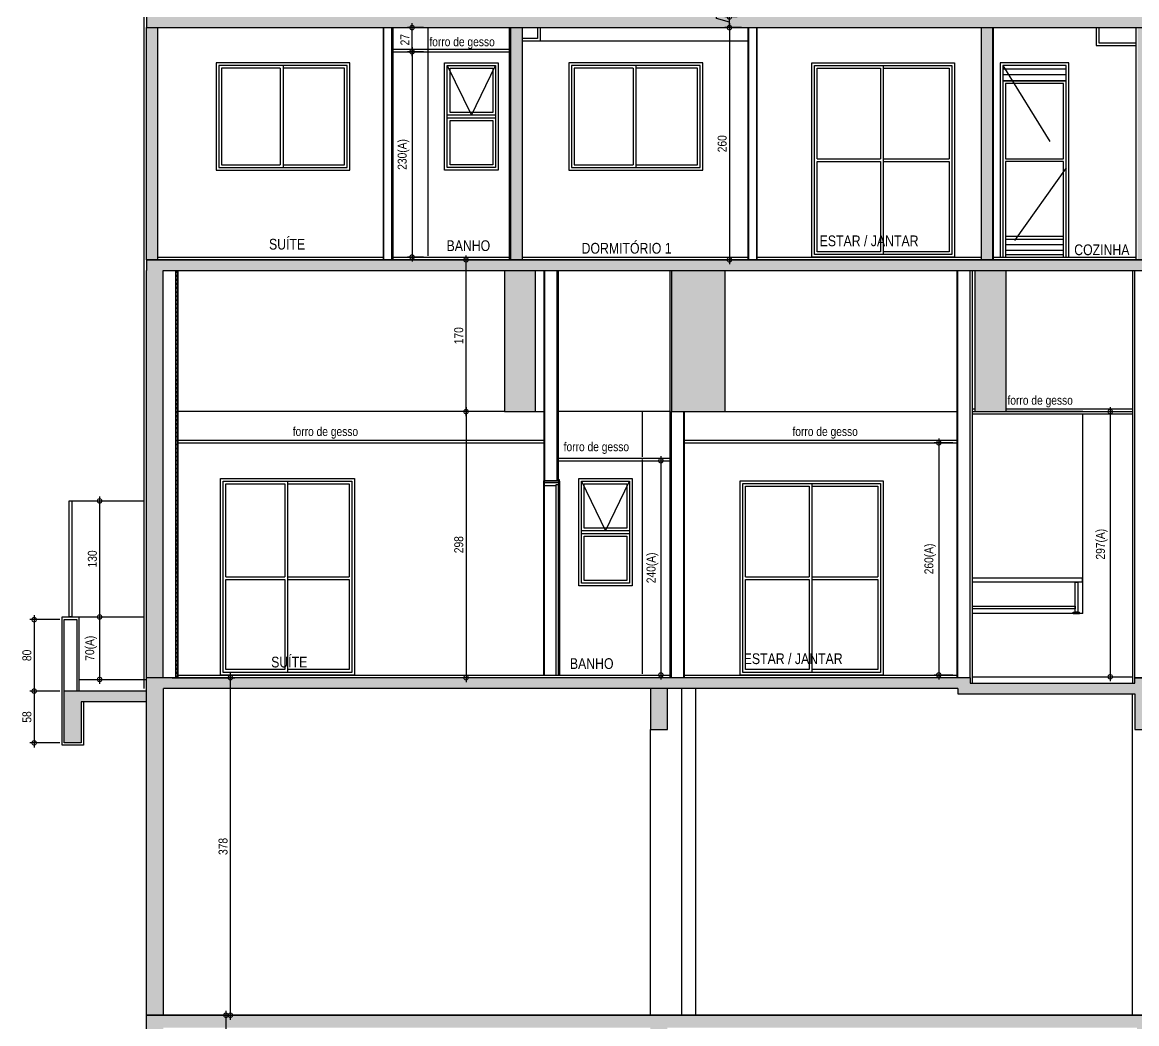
# Model space of a CAD drawing. Header units: metres. Extents: x -9086 to -7768, y 20 to 184.
# Drawn here: x -9054.95 to -9042.47, y 30.47 to 41.68 of the extents above; entities that cross this region are included whole.
import ezdxf
from ezdxf.enums import TextEntityAlignment as Align

# ---------------------------------------------------------------- set-up
doc = ezdxf.new("R2010")
doc.units = ezdxf.units.M
doc.linetypes.add('DASHEDX2', pattern=[1.5, 1, -0.5])
for name, color, linetype in [('ARQ-ALV ACAB', 4, 'Continuous'), ('ARQ-ALV OSSO', 5, 'Continuous'), ('ARQ-AUX', 7, 'Continuous'), ('ARQ-AUX1', 1, 'Continuous'), ('ARQ-CAX', 1, 'Continuous'), ('ARQ-DIM', 2, 'Continuous'), ('ARQ-DIM EMBASAM', 2, 'Continuous'), ('ARQ-ENCH', 1, 'Continuous'), ('ARQ-EST', 2, 'Continuous'), ('ARQ-PRJ', 7, 'DASHEDX2'), ('ARQ-TXT', 2, 'Continuous'), ('ES-CORTE', 2, 'Continuous')]:
    doc.layers.add(name, color=color, linetype=linetype)
doc.styles.add('Adesa', font='ARIALN.TTF')
doc.dimstyles.new('ADESA 1-0050', dxfattribs={"dimtxt": 0.1, "dimasz": 0.1, "dimexe": 0.05, "dimexo": 0.05, "dimgap": 0.03, "dimtad": 1, "dimdec": 1, "dimlfac": 100, "dimzin": 12, "dimtxsty": 'Adesa', "dimblk": 'DOTSMALL', "dimcen": 1, "dimdle": 0.05, "dimclrd": 1, "dimclre": 1, "dimclrt": 256, "dimazin": 3, "dimtm": 1e-09, "dimtfac": 1, "dimtdec": 1, "dimtmove": 1, "dimatfit": 0, "dimldrblk": 'DOTSMALL', "dimfxl": 0.8, "dimtvp": 2, "dimtolj": 1, "dimtzin": 0, "dimarcsym": 0})
pattern_1 = [(45, (-0.0495, 0), (-0.02245064, 0.02245064), [])]

# ---------------------------------------------------------------- blocks, each defined once
blk = doc.blocks.new('CT AA 3 ANDAR')
at = {"layer": 'ES-CORTE'}
h = blk.add_hatch(color=8, dxfattribs=at)
h.dxf.hatch_style = 1
h.paths.add_polyline_path([(-31.745, 2.88), (-31.745, 0), (-31.555, 0), (-31.555, 2.74), (-26.101, 2.74), (-26.101, 2.3), (-25.911, 2.3), (-25.911, 2.74), (-20.651, 2.74), (-20.651, 2.3), (-20.461, 2.3), (-20.461, 2.74), (-15.301, 2.74), (-15.301, 2.3), (-15.111, 2.3), (-15.111, 2.74), (-9.951, 2.74), (-9.951, 2.3), (-9.935, 2.3), (-9.761, 2.3), (-9.761, 2.74), (-4.601, 2.74), (-4.601, 2.3), (-4.411, 2.3), (-4.411, 2.74), (-0.415, 2.74), (-0.415, 0), (-0.225, 0), (-0.225, 2.88)])
for p in [(-0.225, 2.88, 0), (-31.745, 2.88), (-31.745, 0), (-0.225, 2.88, 0)]:
    blk.add_line(p, (-31.745, 2.88), dxfattribs=at)
blk = doc.blocks.new('CT AA 4 ANDAR')
at = {"layer": 'ARQ-DIM'}
h = blk.add_hatch(color=8, dxfattribs=at)
h.dxf.hatch_style = 1
h.paths.add_polyline_path([(-22.52, 4.32), (-31.745, 4.32), (-31.745, 4.17), (-31.745, 0.54), (-31.555, 0.54), (-31.555, 4.2), (-26.101, 4.2), (-22.66, 4.2), (-22.66, 4.14), (-20.676, 4.14), (-20.676, 3.74), (-20.486, 3.74), (-20.486, 4.2), (-15.301, 4.2), (-0.225, 4.2), (-0.225, 4.32), (-20.676, 4.32), (-20.676, 4.26), (-22.52, 4.26)])
h = blk.add_hatch(color=8, dxfattribs=at)
h.dxf.hatch_style = 1
h.paths.add_polyline_path([(-32.665, 3.59), (-32.475, 3.59), (-32.475, 4.05), (-31.745, 4.05), (-31.745, 4.17), (-32.665, 4.17)])
h = blk.add_hatch(color=8, dxfattribs=at)
h.dxf.hatch_style = 1
h.paths.add_polyline_path([(-25.911, 4.2), (-26.101, 4.2), (-26.101, 3.74), (-25.911, 3.74)])
at = {"layer": 'ARQ-ALV ACAB'}
for points in [[(-32.45, 4.05), (-32.45, 3.565), (-32.69, 3.565), (-32.69, 5), (-32.5, 5), (-32.5, 4.17)], [(-32.5, 4.3), (-31.745, 4.3)]]:
    blk.add_lwpolyline(points, dxfattribs=at)
at = {"layer": 'ARQ-AUX'}
blk.add_line((-25.591, 0.54), (-25.591, 4.2), dxfattribs=at)
at = {"layer": 'ARQ-AUX1'}
for p, q in [((-25.751, 0.54), (-25.751, 4.2)), ((-20.701, 0.54), (-20.701, 4.14)), ((-26.101, 0.54), (-26.101, 3.74))]:
    blk.add_line(p, q, dxfattribs=at)
at = {"layer": 'ARQ-AUX1', "elevation": 0}
blk.add_lwpolyline([(-32.61, 6.3), (-32.58, 6.3), (-32.58, 5), (-32.61, 5)], close=True, dxfattribs=at)
for points in [[(-32.58, 6.3), (-31.77, 6.3)], [(-32.5, 5), (-31.77, 5)]]:
    blk.add_lwpolyline(points, dxfattribs=at)
at = {"layer": 'ARQ-DIM'}
blk.add_lwpolyline([(-22.66, 4.2), (-22.66, 4.14), (-20.676, 4.14)], dxfattribs=at)
at = {"layer": 'ES-CORTE'}
for p, q in [((-31.745, 4.17), (-31.745, 4.32)), ((-22.52, 4.32, 0), (-31.745, 4.32)), ((-0.225, 4.32, 0), (-20.676, 4.32, 0)), ((-31.745, 0.54), (-31.745, 4.2)), ((-31.555, 0.54), (-31.555, 4.2)), ((-26.101, 4.2), (-31.555, 4.2)), ((-22.66, 4.2, 0), (-31.555, 4.2)), ((-22.66, 4.2), (-25.911, 4.2)), ((-31.745, 0.54), (-0.225, 0.54, 0))]:
    blk.add_line(p, q, dxfattribs=at)
for points in [[(-32.475, 4.05), (-32.475, 3.59), (-32.665, 3.59), (-32.665, 4.97), (-32.525, 4.97), (-32.525, 4.17)], [(-31.745, 4.17), (-32.665, 4.17)], [(-26.101, 4.2), (-26.101, 3.74), (-25.911, 3.74), (-25.911, 4.2)], [(-20.676, 4.14), (-20.676, 3.74), (-20.486, 3.74), (-20.486, 4.2)], [(-31.745, 4.05), (-32.475, 4.05)]]:
    blk.add_lwpolyline(points, dxfattribs=at)
blk = doc.blocks.new('V J 80x60')
at = {"layer": 'ARQ-CAX', "flags": 128}
for points in [[(0, 1.2), (0.6, 1.2), (0.6, 0), (0, 0)], [(0.03, 1.17), (0.57, 1.17), (0.57, 0.615), (0.03, 0.615)], [(0.03, 1.17), (0.57, 1.17), (0.57, 0.03), (0.03, 0.03)], [(0.06, 1.14), (0.54, 1.14), (0.54, 0.645), (0.06, 0.645)], [(0.03, 0.585), (0.57, 0.585), (0.57, 0.03), (0.03, 0.03)], [(0.06, 0.555), (0.54, 0.555), (0.54, 0.06), (0.06, 0.06)]]:
    blk.add_lwpolyline(points, close=True, dxfattribs=at)
at = {"layer": 'ARQ-PRJ'}
blk.add_lwpolyline([(0.03, 1.17), (0.3, 0.615), (0.57, 1.17)], dxfattribs=at)
blk = doc.blocks.new('V P 160x220')
at = {"layer": 'ARQ-CAX'}
for p, q in [((0.06, 1.1), (0.77, 1.1)), ((0.06, 1.07), (0.77, 1.07)), ((0.8, 1.1), (1.54, 1.1)), ((0.8, 1.07), (1.54, 1.07))]:
    blk.add_line(p, q, dxfattribs=at)
for points in [[(0, 2.175), (1.6, 2.175), (1.6, 0), (0, 0)], [(0.03, 2.145), (1.57, 2.145), (1.57, 0.03), (0.03, 0.03)]]:
    blk.add_lwpolyline(points, close=True, dxfattribs=at)
for points in [[(0.8, 2.145), (0.8, 0.03)], [(0.06, 1.1), (0.06, 2.115), (0.77, 2.115)], [(0.77, 2.115), (0.77, 1.1)], [(0.8, 2.115), (1.54, 2.115), (1.54, 1.1)], [(0.77, 0.06), (0.06, 0.06), (0.06, 1.07)], [(0.77, 1.07), (0.77, 0.06)], [(1.54, 1.07), (1.54, 0.06), (0.8, 0.06)]]:
    blk.add_lwpolyline(points, dxfattribs=at)
blk = doc.blocks.new('*U435')
for p, q in [((-0.015, -0.005), (-0.015, -2.175)), ((0.155, -0.004), (0.155, -2.175)), ((0.165, -0.005), (0.165, -2.175))]:
    blk.add_line(p, q)
for points in [[(-0.015, 0.01), (-0.005, 0.01), (-0.005, -0.04), (-0.015, -0.04)], [(-0.005, -0.045), (0.025, -0.045), (0.025, -2.175), (-0.005, -2.175)], [(0.155, 0), (0.165, 0), (0.165, -0.05), (0.155, -0.05)]]:
    blk.add_lwpolyline(points, close=True)
blk.add_lwpolyline([(-0.005, -0.02), (-0.005, -0.045), (0.025, -0.045), (0.025, -0.055), (0.155, -0.055), (0.155, -0.02), (-0.005, -0.02)])
blk = doc.blocks.new('V P 150x220')
for p, q in [((0.06, 1.1), (0.72, 1.1)), ((0.06, 1.07), (0.72, 1.07)), ((0.75, 1.1), (1.44, 1.1)), ((0.75, 1.07), (1.44, 1.07))]:
    blk.add_line(p, q)
for points in [[(0, 2.2), (1.5, 2.2), (1.5, 0), (0, 0)], [(0.03, 2.17), (1.47, 2.17), (1.47, 0.03), (0.03, 0.03)]]:
    blk.add_lwpolyline(points, close=True)
for points in [[(0.06, 1.1), (0.06, 2.14), (0.72, 2.14)], [(0.72, 2.14), (0.72, 1.1)], [(0.75, 2.17), (0.75, 0.03)], [(0.75, 2.14), (1.44, 2.14), (1.44, 1.1)], [(0.72, 0.06), (0.06, 0.06), (0.06, 1.07)], [(0.72, 1.07), (0.72, 0.06)], [(1.44, 1.07), (1.44, 0.06), (0.75, 0.06)]]:
    blk.add_lwpolyline(points)
blk = doc.blocks.new('CT AA PUC')
h = blk.add_hatch(color=8)
h.dxf.hatch_style = 1
h.paths.add_polyline_path([(-31.535, 4.56), (-0.205, 4.56), (-0.205, 4.68), (-31.725, 4.68), (-31.725, 4.56), (-31.725, 0), (-31.535, 0)])
h.paths.add_polyline_path([(-27.366, 4.56), (-27.716, 4.56), (-27.716, 2.98), (-27.366, 2.98)], flags=17)
h.paths.add_polyline_path([(-25.245, 4.56), (-25.845, 4.56), (-25.845, 2.98), (-25.245, 2.98)], flags=17)
h.paths.add_polyline_path([(-22.096, 4.56), (-22.446, 4.56), (-22.446, 2.98), (-22.096, 2.98)], flags=17)
h.paths.add_polyline_path([(-18.576, 4.56), (-18.926, 4.56), (-18.926, 2.98), (-18.576, 2.98)], flags=17)
h.paths.add_polyline_path([(-15.962, 4.56), (-16.312, 4.56), (-16.312, 2.98), (-15.962, 2.98)], flags=17)
h.paths.add_polyline_path([(-14.913, 4.56), (-15.263, 4.56), (-15.263, 2.98), (-14.913, 2.98)], flags=17)
h.paths.add_polyline_path([(-12.856, 4.56), (-13.206, 4.56), (-13.206, 2.98), (-12.856, 2.98)], flags=17)
h.paths.add_polyline_path([(-10.196, 4.56), (-10.546, 4.56), (-10.546, 2.98), (-10.196, 2.98)], flags=17)
h.paths.add_polyline_path([(-8.436, 4.56), (-8.786, 4.56), (-8.786, 2.98), (-8.436, 2.98)], flags=17)
h.paths.add_polyline_path([(-4.636, 4.56), (-4.986, 4.56), (-4.986, 2.98), (-4.636, 2.98)], flags=17)
h.paths.add_polyline_path([(-2.716, 4.56), (-3.066, 4.56), (-3.066, 2.98), (-2.716, 2.98)], flags=17)
h.paths.add_polyline_path([(-0.205, 4.56), (-0.355, 4.56), (-0.355, 0), (-0.205, 0)], flags=17)
h = blk.add_hatch(color=8)
h.dxf.hatch_style = 1
h.paths.add_polyline_path([(-31.535, 4.56), (-0.205, 4.56), (-0.205, 4.68), (-31.725, 4.68), (-31.725, 4.56), (-31.725, 0), (-31.535, 0)])
h.paths.add_polyline_path([(-27.366, 4.56), (-27.716, 4.56), (-27.716, 2.98), (-27.366, 2.98)], flags=17)
h.paths.add_polyline_path([(-25.245, 4.56), (-25.845, 4.56), (-25.845, 2.98), (-25.245, 2.98)], flags=17)
h.paths.add_polyline_path([(-22.096, 4.56), (-22.446, 4.56), (-22.446, 2.98), (-22.096, 2.98)], flags=17)
h.paths.add_polyline_path([(-18.576, 4.56), (-18.926, 4.56), (-18.926, 2.98), (-18.576, 2.98)], flags=17)
h.paths.add_polyline_path([(-15.962, 4.56), (-16.312, 4.56), (-16.312, 2.98), (-15.962, 2.98)], flags=17)
h.paths.add_polyline_path([(-14.913, 4.56), (-15.263, 4.56), (-15.263, 2.98), (-14.913, 2.98)], flags=17)
h.paths.add_polyline_path([(-12.856, 4.56), (-13.206, 4.56), (-13.206, 2.98), (-12.856, 2.98)], flags=17)
h.paths.add_polyline_path([(-10.196, 4.56), (-10.546, 4.56), (-10.546, 2.98), (-10.196, 2.98)], flags=17)
h.paths.add_polyline_path([(-8.436, 4.56), (-8.786, 4.56), (-8.786, 2.98), (-8.436, 2.98)], flags=17)
h.paths.add_polyline_path([(-4.636, 4.56), (-4.986, 4.56), (-4.986, 2.98), (-4.636, 2.98)], flags=17)
h.paths.add_polyline_path([(-2.716, 4.56), (-3.066, 4.56), (-3.066, 2.98), (-2.716, 2.98)], flags=17)
h.paths.add_polyline_path([(-0.205, 4.56), (-0.355, 4.56), (-0.355, 0), (-0.205, 0)], flags=17)
at = {"layer": 'ARQ-ENCH'}
h = blk.add_hatch(dxfattribs=at)
h.set_pattern_fill('ANSI31', color=256, scale=0.01)
h.set_pattern_definition(pattern_1)
h.paths.add_polyline_path([(-31.395, 4.56), (-31.375, 4.56), (-31.375, 0), (-31.395, 0)])
h = blk.add_hatch(dxfattribs=at)
h.set_pattern_fill('ANSI31', color=256, scale=0.01)
h.set_pattern_definition(pattern_1)
h.paths.add_polyline_path([(-31.395, 4.56), (-31.375, 4.56), (-31.375, 0), (-31.395, 0)])
for p, q in [((-22.474, 2.955, 0), (-20.68, 2.955, 0)), ((-21.24, 2.98, 0), (-22.096, 2.98, 0)), ((-21.24, 0.72, 0), (-21.24, 2.955, 0))]:
    blk.add_line(p, q)
at = {"ltscale": 0.05}
for p, q in [((-21.346, 0.735, 0), (-21.276, 0.735, 0)), ((-21.346, 0.72, 0), (-21.346, 0.735, 0)), ((-21.276, 0.72, 0), (-21.276, 0.735, 0)), ((-21.276, 0.72, 0), (-21.276, 0.735, 0))]:
    blk.add_line(p, q, dxfattribs=at)
at = {"ltscale": 0.05, "elevation": 0}
for points in [[(-22.474, 1.12), (-21.246, 1.12), (-21.246, 1.07), (-22.474, 1.07)], [(-21.346, 0.72), (-21.276, 0.72)], [(-21.346, 0.72), (-21.276, 0.72)]]:
    blk.add_lwpolyline(points, dxfattribs=at)
at = {"elevation": 0}
blk.add_lwpolyline([(-21.326, 1.07), (-21.296, 1.07), (-21.296, 0.735), (-21.326, 0.735)], close=True, dxfattribs=at)
for points in [[(-22.474, 0.8), (-21.326, 0.8), (-21.326, 0.77), (-22.474, 0.77)], [(-21.24, 0.72), (-22.474, 0.72)]]:
    blk.add_lwpolyline(points, dxfattribs=at)
at = {"layer": 'ARQ-ALV ACAB'}
for p, q in [((-31.75, -0.12, 0), (-31.75, 4.68, 0)), ((-31.75, -0.12, 0), (-31.75, 4.68, 0)), ((-31.37, 0, 0), (-31.37, 4.56, 0)), ((-31.37, 0, 0), (-31.37, 4.56, 0)), ((-27.269, 2.185, 0), (-27.269, 4.56, 0)), ((-27.269, 2.185, 0), (-27.269, 4.56, 0)), ((-27.109, 2.185, 0), (-27.109, 4.56, 0)), ((-27.109, 2.185, 0), (-27.109, 4.56, 0)), ((-25.86, 0, 0), (-25.86, 4.56, 0)), ((-25.86, 0, 0), (-25.86, 4.56, 0)), ((-22.644, 0, 0), (-22.644, 4.56, 0)), ((-22.644, 0, 0), (-22.644, 4.56, 0)), ((-22.474, -0.06, 0), (-22.474, 4.56, 0)), ((-22.474, -0.06, 0), (-22.474, 4.56, 0)), ((-20.68, -0.06, 0), (-20.68, 4.56, 0)), ((-20.68, -0.06, 0), (-20.68, 4.56, 0)), ((-25.7, 0, 0), (-25.7, 2.98, 0)), ((-25.7, 0, 0), (-25.7, 2.98, 0)), ((-27.109, 2.185, 0), (-27.269, 2.185, 0)), ((-27.109, 2.185, 0), (-27.269, 2.185, 0)), ((-31.37, 0.03, 0), (-27.269, 0.03, 0)), ((-31.37, 0.03, 0), (-27.269, 0.03, 0)), ((-27.269, 0.03, 0), (-25.86, 0.03, 0)), ((-27.269, 0.03, 0), (-25.86, 0.03, 0)), ((-25.7, 0.03, 0), (-22.644, 0.03, 0)), ((-25.7, 0.03, 0), (-22.644, 0.03, 0)), ((-22.474, 0.01, 0), (-20.68, 0.01, 0)), ((-22.474, 0.01, 0), (-20.68, 0.01, 0))]:
    blk.add_line(p, q, dxfattribs=at)
at = {"layer": 'ARQ-ALV OSSO'}
for p, q in [((-31.395, 0, 0), (-31.395, 4.56, 0)), ((-31.395, 0, 0), (-31.395, 4.56, 0)), ((-27.264, 2.205, 0), (-27.264, 4.56, 0)), ((-27.264, 2.205, 0), (-27.264, 4.56, 0)), ((-27.124, 2.205, 0), (-27.124, 4.56, 0)), ((-27.124, 2.205, 0), (-27.124, 4.56, 0)), ((-22.639, 0, 0), (-22.639, 4.56, 0)), ((-22.639, 0, 0), (-22.639, 4.56, 0)), ((-22.499, 0, 0), (-22.499, 4.56, 0)), ((-22.499, 0, 0), (-22.499, 4.56, 0)), ((-20.655, 0, 0), (-20.655, 4.56, 0)), ((-20.655, 0, 0), (-20.655, 4.56, 0)), ((-25.845, 0, 0), (-25.845, 2.98, 0)), ((-25.845, 0, 0), (-25.845, 2.98, 0)), ((-25.705, 0, 0), (-25.705, 2.98, 0)), ((-25.705, 0, 0), (-25.705, 2.98, 0)), ((-27.124, 2.205, 0), (-27.264, 2.205, 0)), ((-27.124, 2.205, 0), (-27.264, 2.205, 0))]:
    blk.add_line(p, q, dxfattribs=at)
at = {"layer": 'ARQ-AUX1'}
for p, q in [((-22.474, 3.01, 0), (-22.446, 3.01, 0)), ((-22.096, 3.01, 0), (-20.68, 3.01, 0)), ((-26.17, 2.475, 0), (-26.17, 2.98, 0)), ((-26.17, 2.475, 0), (-26.17, 2.98, 0)), ((-22.474, 2.98, 0), (-20.68, 2.98, 0)), ((-31.37, 2.66, 0), (-27.269, 2.66, 0)), ((-31.37, 2.63, 0), (-27.269, 2.63, 0)), ((-25.7, 2.66, 0), (-22.644, 2.66, 0)), ((-25.7, 2.63, 0), (-22.644, 2.63, 0)), ((-27.109, 2.46, 0), (-25.86, 2.46, 0)), ((-27.109, 2.43, 0), (-25.86, 2.43, 0)), ((-26.17, 0.045, 0), (-26.17, 2.445, 0)), ((-26.17, 0.045, 0), (-26.17, 2.445, 0))]:
    blk.add_line(p, q, dxfattribs=at)
at = {"layer": 'ARQ-AUX1', "elevation": 0}
for points in [[(-27.716, 2.98), (-31.37, 2.98)], [(-27.716, 2.98), (-31.37, 2.98)], [(-27.366, 2.98), (-27.269, 2.98)], [(-27.366, 2.98), (-27.269, 2.98)], [(-25.86, 2.98), (-27.109, 2.98)], [(-25.86, 2.98), (-27.109, 2.98)], [(-25.245, 2.98), (-22.644, 2.98)], [(-25.245, 2.98), (-22.644, 2.98)]]:
    blk.add_lwpolyline(points, dxfattribs=at)
at = {"layer": 'ARQ-ENCH'}
blk.add_line((-31.375, 0, 0), (-31.375, 4.56, 0), dxfattribs=at)
blk.add_line((-31.375, 0, 0), (-31.375, 4.56, 0), dxfattribs=at)
at = {"layer": 'ARQ-ENCH', "elevation": 0}
blk.add_lwpolyline([(-31.395, 4.56), (-31.375, 4.56), (-31.375, 0), (-31.395, 0)], close=True, dxfattribs=at)
blk.add_lwpolyline([(-31.395, 4.56), (-31.375, 4.56), (-31.375, 0), (-31.395, 0)], close=True, dxfattribs=at)
at = {"layer": 'ES-CORTE'}
for p, q in [((-31.725, 4.68, 0), (-0.025, 4.68, 0)), ((-31.725, 4.68, 0), (-31.725, 4.56, 0)), ((-31.725, 4.68, 0), (-0.025, 4.68, 0)), ((-31.725, 4.68, 0), (-31.725, 4.56, 0)), ((-31.725, 0, 0), (-31.725, 4.56, 0)), ((-31.725, 0, 0), (-31.725, 4.56, 0)), ((-31.535, 4.56, 0), (-0.355, 4.56, 0)), ((-31.535, 0, 0), (-31.535, 4.56, 0)), ((-31.535, 4.56, 0), (-0.355, 4.56, 0)), ((-31.535, 0, 0), (-31.535, 4.56, 0)), ((-22.499, 0, 0), (-31.725, 0, 0)), ((-22.499, 0, 0), (-31.725, 0, 0)), ((-22.499, 0, 0), (-31.725, 0, 0)), ((-22.499, 0, 0), (-31.725, 0, 0)), ((-0.205, 0, 0), (-20.655, 0, 0)), ((-0.205, 0, 0), (-20.655, 0, 0)), ((-20.655, 0, 0), (-0.205, 0, 0)), ((-20.655, 0, 0), (-0.205, 0, 0))]:
    blk.add_line(p, q, dxfattribs=at)
at = {"layer": 'ES-CORTE', "elevation": 0}
for points in [[(-27.716, 4.56), (-27.716, 2.98), (-27.366, 2.98), (-27.366, 4.56)], [(-27.716, 4.56), (-27.716, 2.98), (-27.366, 2.98), (-27.366, 4.56)], [(-25.845, 4.56), (-25.845, 2.98), (-25.245, 2.98), (-25.245, 4.56)], [(-25.845, 4.56), (-25.845, 2.98), (-25.245, 2.98), (-25.245, 4.56)], [(-22.446, 4.56), (-22.446, 2.98), (-22.096, 2.98), (-22.096, 4.56)], [(-22.446, 4.56), (-22.446, 2.98), (-22.096, 2.98), (-22.096, 4.56)], [(-22.499, 0), (-22.499, -0.06), (-20.655, -0.06), (-20.655, 0)], [(-22.499, 0), (-22.499, -0.06), (-20.655, -0.06), (-20.655, 0)]]:
    blk.add_lwpolyline(points, dxfattribs=at)
at = {"layer": 'ARQ-CAX'}
for name, p in [('V P 150x220', (-30.894, 0.03, 0)), ('V P 150x220', (-30.894, 0.03, 0)), ('V J 80x60', (-26.884, 1.03, 0)), ('V J 80x60', (-26.884, 1.03, 0)), ('V P 160x220', (-25.074, 0.03, 0)), ('V P 160x220', (-25.074, 0.03, 0))]:
    blk.add_blockref(name, p, dxfattribs=at)
at = {"layer": 'ARQ-CAX', "xscale": -1}
blk.add_blockref('*U435', (-27.114, 2.205, 0), dxfattribs=at)
at = {"layer": 'ARQ-TXT', "style": 'Adesa'}
for s, height, p in [('forro de gesso', 0.1, (-21.716, 3.095, 0)), ('forro de gesso', 0.1, (-29.72, 2.745, 0)), ('forro de gesso', 0.1, (-24.124, 2.745, 0)), ('forro de gesso', 0.1, (-26.686, 2.574, 0)), ('forro de gesso', 0.1, (-26.686, 2.574, 0)), ('SUÍTE', 0.12, (-30.125, 0.19)), ('SUÍTE', 0.12, (-30.125, 0.19)), ('ESTAR / JANTAR', 0.12, (-24.482, 0.215)), ('BANHO', 0.12, (-26.738, 0.158)), ('BANHO', 0.12, (-26.738, 0.158))]:
    blk.add_text(s, height=height, dxfattribs=at).set_placement(p, align=Align.MIDDLE)
blk = doc.blocks.new('V J 150x120')
for points in [[(1.5, 1.2), (0, 1.2), (0, 0), (1.5, 0)], [(1.47, 1.17), (0.03, 1.17), (0.03, 0.03), (1.47, 0.03)]]:
    blk.add_lwpolyline(points, close=True)
for points in [[(0.72, 1.14), (0.06, 1.14), (0.06, 0.06), (0.72, 0.06)], [(0.72, 1.14), (0.72, 0.06)], [(0.75, 1.17), (0.75, 0.03)], [(0.75, 0.06), (1.44, 0.06), (1.44, 1.14), (0.75, 1.14)]]:
    blk.add_lwpolyline(points)
blk = doc.blocks.new('V P 80x220')
at = {"layer": 'ARQ-CAX'}
h = blk.add_hatch(dxfattribs=at)
h.set_pattern_fill('LINE', scale=0.02)
h.set_pattern_definition([(0, (0.74004, 2.16916), (0, 0.0635), [])])
h.paths.add_polyline_path([(0.74, 2.145), (0.03, 2.145), (0.03, 2), (0.74, 2)])
h.paths.add_polyline_path([(0.71, 0.2), (0.06, 0.2), (0.06, 0.03), (0.71, 0.03)])
for points in [[(0.77, 0), (0.77, 2.175), (0, 2.175), (0, 0)], [(0.74, 2.145), (0.03, 2.145), (0.03, 1.975), (0.74, 1.975)]]:
    blk.add_lwpolyline(points, close=True, dxfattribs=at)
for points in [[(0.74, 0), (0.74, 1.975), (0.03, 1.975), (0.03, 0)], [(0.71, 1.1), (0.71, 1.945), (0.06, 1.945), (0.06, 1.1)], [(0.06, 1.1), (0.71, 1.1)], [(0.06, 1.07), (0.06, 0)], [(0.71, 1.07), (0.06, 1.07)], [(0.71, 0), (0.71, 1.07)], [(0.71, 0.23), (0.06, 0.23)], [(0.06, 0.2), (0.71, 0.2)], [(0.06, 0.03), (0.71, 0.03)], [(0, 0), (0.77, 0)]]:
    blk.add_lwpolyline(points, dxfattribs=at)
at = {"layer": 'ARQ-PRJ'}
blk.add_lwpolyline([(0.03, 2.145), (0.74, 1), (0.03, 0)], dxfattribs=at)
blk = doc.blocks.new('_DotSmall')
at = {"color": 0, "linetype": 'ByBlock', "const_width": 0.5}
blk.add_lwpolyline([(-0.0625, 0, 1), (0.0625, 0, 1)], format="xyb", close=True, dxfattribs=at)
blk = doc.blocks.new('*D694')
at = {"layer": 'Defpoints', "color": 0, "transparency": 16777216}
for p in [(-28.545, 2.33, 0), (-28.725, 0.03), (-28.545, 0.03, 0)]:
    blk.add_point(p, dxfattribs=at)
at = {"layer": 'ES-CORTE', "color": 1, "lineweight": -2, "transparency": 16777216}
for p, q in [((-28.725, 2.38), (-28.725, -0.02)), ((-28.595, 2.33), (-28.775, 2.33)), ((-28.595, 0.03), (-28.775, 0.03))]:
    blk.add_line(p, q, dxfattribs=at)
at = {"layer": 'ES-CORTE', "color": 1, "lineweight": -2, "transparency": 16777216, "xscale": 0.1, "yscale": 0.1, "zscale": 0.1}
for p, rotation in [((-28.725, 2.33), 90), ((-28.725, 0.03), 270)]:
    blk.add_blockref('_DotSmall', p, dxfattribs=dict(at, rotation=rotation))
at = {"layer": 'ES-CORTE', "transparency": 16777216, "insert": (-28.821, 1.18), "char_height": 0.1, "attachment_point": 5, "rotation": 90, "style": 'Adesa'}
blk.add_mtext('\\A1;230(A)', dxfattribs=at)
blk = doc.blocks.new('*D695')
at = {"layer": 'Defpoints', "color": 0, "transparency": 16777216}
for p in [(-24.985, 2.6, 0), (-24.985, 0, 0), (-25.171, 0)]:
    blk.add_point(p, dxfattribs=at)
at = {"layer": 'ES-CORTE', "color": 1, "lineweight": -2, "transparency": 16777216}
for p, q in [((-25.171, 2.65), (-25.171, -0.05)), ((-25.035, 2.6), (-25.221, 2.6)), ((-25.035, 0), (-25.221, 0))]:
    blk.add_line(p, q, dxfattribs=at)
at = {"layer": 'ES-CORTE', "color": 1, "lineweight": -2, "transparency": 16777216, "xscale": 0.1, "yscale": 0.1, "zscale": 0.1}
for p, rotation in [((-25.171, 2.6), 90), ((-25.171, 0), 270)]:
    blk.add_blockref('_DotSmall', p, dxfattribs=dict(at, rotation=rotation))
at = {"layer": 'ES-CORTE', "transparency": 16777216, "insert": (-25.252, 1.3), "char_height": 0.1, "attachment_point": 5, "rotation": 90, "style": 'Adesa'}
blk.add_mtext('\\A1;260', dxfattribs=at)
blk = doc.blocks.new('*D696')
at = {"layer": 'Defpoints', "color": 0, "transparency": 16777216}
for p in [(-25.171, 2.72), (-25.035, 2.72, 0), (-25.035, 2.6)]:
    blk.add_point(p, dxfattribs=at)
at = {"layer": 'ES-CORTE', "color": 1, "lineweight": -2, "transparency": 16777216}
for p, q in [((-25.316, 2.704), (-25.316, 2.873)), ((-25.171, 2.72), (-25.171, 2.82)), ((-25.171, 2.66), (-25.316, 2.704)), ((-25.085, 2.72), (-25.221, 2.72)), ((-25.171, 2.6), (-25.171, 2.72)), ((-25.171, 2.6), (-25.171, 2.72)), ((-25.085, 2.6), (-25.221, 2.6)), ((-25.171, 2.6), (-25.171, 2.5))]:
    blk.add_line(p, q, dxfattribs=at)
at = {"layer": 'ES-CORTE', "color": 1, "lineweight": -2, "transparency": 16777216, "xscale": 0.1, "yscale": 0.1, "zscale": 0.1}
for p, rotation in [((-25.171, 2.72), 270), ((-25.171, 2.6), 90)]:
    blk.add_blockref('_DotSmall', p, dxfattribs=dict(at, rotation=rotation))
at = {"layer": 'ES-CORTE', "transparency": 16777216, "insert": (-25.397, 2.788), "char_height": 0.1, "attachment_point": 5, "rotation": 90, "style": 'Adesa'}
blk.add_mtext('\\A1;12', dxfattribs=at)
blk = doc.blocks.new('*D452')
at = {"layer": 'ARQ-DIM', "color": 1, "lineweight": -2, "transparency": 16777216}
for p, q in [((-28.725, 2.28), (-28.725, 2.65)), ((-28.595, 2.6), (-28.775, 2.6)), ((-28.595, 2.33), (-28.775, 2.33))]:
    blk.add_line(p, q, dxfattribs=at)
at = {"layer": 'Defpoints', "color": 0, "transparency": 16777216}
for p in [(-28.725, 2.6), (-28.545, 2.6, 0), (-28.545, 2.33, 0)]:
    blk.add_point(p, dxfattribs=at)
at = {"layer": 'ARQ-DIM', "color": 1, "lineweight": -2, "transparency": 16777216, "xscale": 0.1, "yscale": 0.1, "zscale": 0.1}
for p, rotation in [((-28.725, 2.6), 90), ((-28.725, 2.33), 270)]:
    blk.add_blockref('_DotSmall', p, dxfattribs=dict(at, rotation=rotation))
at = {"layer": 'ARQ-DIM', "transparency": 16777216, "insert": (-28.805, 2.465), "char_height": 0.1, "attachment_point": 5, "rotation": 90, "style": 'Adesa'}
blk.add_mtext('\\A1;27', dxfattribs=at)
blk = doc.blocks.new('*D1577')
at = {"layer": 'ARQ-DIM', "color": 1, "lineweight": -2, "transparency": 16777216}
for p, q in [((-9052.674, 30.61), (-9052.674, 27.63)), ((-9053.324, 30.56), (-9052.624, 30.56)), ((-9053.324, 27.68), (-9052.624, 27.68))]:
    blk.add_line(p, q, dxfattribs=at)
at = {"layer": 'Defpoints', "color": 0, "transparency": 16777216}
for p in [(-9053.374, 30.56), (-9053.374, 27.68), (-9052.674, 27.68)]:
    blk.add_point(p, dxfattribs=at)
at = {"layer": 'ARQ-DIM', "color": 1, "lineweight": -2, "transparency": 16777216, "xscale": 0.1, "yscale": 0.1, "zscale": 0.1}
for p, rotation in [((-9052.674, 30.56), 90), ((-9052.674, 27.68), 270)]:
    blk.add_blockref('_DotSmall', p, dxfattribs=dict(at, rotation=rotation))
at = {"layer": 'ARQ-DIM', "transparency": 16777216, "insert": (-9052.755, 29.12), "char_height": 0.1, "attachment_point": 5, "rotation": 90, "style": 'Adesa'}
blk.add_mtext('\\A1;288', dxfattribs=at)
blk = doc.blocks.new('*D1554')
at = {"layer": 'ARQ-DIM', "color": 1, "lineweight": -2, "transparency": 16777216}
for p, q in [((-9053.274, 34.34), (-9052.574, 34.34)), ((-9052.624, 30.51), (-9052.624, 34.39)), ((-9053.324, 30.56), (-9052.574, 30.56))]:
    blk.add_line(p, q, dxfattribs=at)
at = {"layer": 'Defpoints', "color": 0, "transparency": 16777216}
for p in [(-9053.324, 34.34, 0), (-9052.624, 34.34), (-9053.374, 30.56)]:
    blk.add_point(p, dxfattribs=at)
at = {"layer": 'ARQ-DIM', "color": 1, "lineweight": -2, "transparency": 16777216, "xscale": 0.1, "yscale": 0.1, "zscale": 0.1}
for p, rotation in [((-9052.624, 34.34), 90), ((-9052.624, 30.56), 270)]:
    blk.add_blockref('_DotSmall', p, dxfattribs=dict(at, rotation=rotation))
at = {"layer": 'ARQ-DIM', "transparency": 16777216, "insert": (-9052.705, 32.45), "char_height": 0.1, "attachment_point": 5, "rotation": 90, "style": 'Adesa'}
blk.add_mtext('\\A1;378', dxfattribs=at)
blk = doc.blocks.new('*D1527')
at = {"layer": 'Defpoints', "color": 0, "transparency": 16777216}
for p in [(-9049.556, 37.32, 0), (-9049.985, 34.34), (-9049.556, 34.34, 0)]:
    blk.add_point(p, dxfattribs=at)
at = {"layer": 'ES-CORTE', "color": 1, "lineweight": -2, "transparency": 16777216}
for p, q in [((-9049.606, 37.32), (-9050.035, 37.32)), ((-9049.985, 37.37), (-9049.985, 34.29)), ((-9049.606, 34.34), (-9050.035, 34.34))]:
    blk.add_line(p, q, dxfattribs=at)
at = {"layer": 'ES-CORTE', "color": 1, "lineweight": -2, "transparency": 16777216, "xscale": 0.1, "yscale": 0.1, "zscale": 0.1}
for p, rotation in [((-9049.985, 37.32), 90), ((-9049.985, 34.34), 270)]:
    blk.add_blockref('_DotSmall', p, dxfattribs=dict(at, rotation=rotation))
at = {"layer": 'ES-CORTE', "transparency": 16777216, "insert": (-9050.066, 35.83), "char_height": 0.1, "attachment_point": 5, "rotation": 90, "style": 'Adesa'}
blk.add_mtext('\\A1;298', dxfattribs=at)
blk = doc.blocks.new('*D1528')
at = {"layer": 'Defpoints', "color": 0, "transparency": 16777216}
for p in [(-9049.985, 39.02), (-9049.556, 39.02, 0), (-9049.556, 37.32, 0)]:
    blk.add_point(p, dxfattribs=at)
at = {"layer": 'ES-CORTE', "color": 1, "lineweight": -2, "transparency": 16777216}
for p, q in [((-9049.985, 37.27), (-9049.985, 39.07)), ((-9049.606, 39.02), (-9050.035, 39.02)), ((-9049.606, 37.32), (-9050.035, 37.32))]:
    blk.add_line(p, q, dxfattribs=at)
at = {"layer": 'ES-CORTE', "color": 1, "lineweight": -2, "transparency": 16777216, "xscale": 0.1, "yscale": 0.1, "zscale": 0.1}
for p, rotation in [((-9049.985, 39.02), 90), ((-9049.985, 37.32), 270)]:
    blk.add_blockref('_DotSmall', p, dxfattribs=dict(at, rotation=rotation))
at = {"layer": 'ES-CORTE', "transparency": 16777216, "insert": (-9050.066, 38.17), "char_height": 0.1, "attachment_point": 5, "rotation": 90, "style": 'Adesa'}
blk.add_mtext('\\A1;170', dxfattribs=at)
blk = doc.blocks.new('*D1546')
at = {"layer": 'Defpoints', "color": 0, "transparency": 16777216}
for p in [(-9048.01, 36.77, 0), (-9048.01, 34.37, 0), (-9047.803, 34.37)]:
    blk.add_point(p, dxfattribs=at)
at = {"layer": 'ES-CORTE', "color": 1, "lineweight": -2, "transparency": 16777216}
for p, q in [((-9047.803, 36.82), (-9047.803, 34.32)), ((-9047.96, 36.77), (-9047.753, 36.77)), ((-9047.96, 34.37), (-9047.753, 34.37))]:
    blk.add_line(p, q, dxfattribs=at)
at = {"layer": 'ES-CORTE', "color": 1, "lineweight": -2, "transparency": 16777216, "xscale": 0.1, "yscale": 0.1, "zscale": 0.1}
for p, rotation in [((-9047.803, 36.77), 90), ((-9047.803, 34.37), 270)]:
    blk.add_blockref('_DotSmall', p, dxfattribs=dict(at, rotation=rotation))
at = {"layer": 'ES-CORTE', "transparency": 16777216, "insert": (-9047.898, 35.57), "char_height": 0.1, "attachment_point": 5, "rotation": 90, "style": 'Adesa'}
blk.add_mtext('\\A1;240(A)', dxfattribs=at)
blk = doc.blocks.new('*D1390')
at = {"layer": 'Defpoints', "color": 0, "transparency": 16777216}
for p in [(-9042.978, 37.32, 0), (-9042.978, 34.35, 0), (-9042.771, 34.35)]:
    blk.add_point(p, dxfattribs=at)
at = {"layer": 'ES-CORTE', "color": 1, "lineweight": -2, "transparency": 16777216}
for p, q in [((-9042.928, 37.32), (-9042.721, 37.32)), ((-9042.771, 37.37), (-9042.771, 34.3)), ((-9042.928, 34.35), (-9042.721, 34.35))]:
    blk.add_line(p, q, dxfattribs=at)
at = {"layer": 'ES-CORTE', "color": 1, "lineweight": -2, "transparency": 16777216, "xscale": 0.1, "yscale": 0.1, "zscale": 0.1}
for p, rotation in [((-9042.771, 37.32), 90), ((-9042.771, 34.35), 270)]:
    blk.add_blockref('_DotSmall', p, dxfattribs=dict(at, rotation=rotation))
at = {"layer": 'ES-CORTE', "transparency": 16777216, "insert": (-9042.866, 35.835), "char_height": 0.1, "attachment_point": 5, "rotation": 90, "style": 'Adesa'}
blk.add_mtext('\\A1;297(A)', dxfattribs=at)
blk = doc.blocks.new('*D1380')
at = {"layer": 'Defpoints', "color": 0, "transparency": 16777216}
for p in [(-9044.484, 36.97, 0), (-9044.691, 34.37), (-9044.484, 34.37, 0)]:
    blk.add_point(p, dxfattribs=at)
at = {"layer": 'ES-CORTE', "color": 1, "lineweight": -2, "transparency": 16777216}
for p, q in [((-9044.534, 36.97), (-9044.741, 36.97)), ((-9044.691, 37.02), (-9044.691, 34.32)), ((-9044.534, 34.37), (-9044.741, 34.37))]:
    blk.add_line(p, q, dxfattribs=at)
at = {"layer": 'ES-CORTE', "color": 1, "lineweight": -2, "transparency": 16777216, "xscale": 0.1, "yscale": 0.1, "zscale": 0.1}
for p, rotation in [((-9044.691, 36.97), 90), ((-9044.691, 34.37), 270)]:
    blk.add_blockref('_DotSmall', p, dxfattribs=dict(at, rotation=rotation))
at = {"layer": 'ES-CORTE', "transparency": 16777216, "insert": (-9044.787, 35.67), "char_height": 0.1, "attachment_point": 5, "rotation": 90, "style": 'Adesa'}
blk.add_mtext('\\A1;260(A)', dxfattribs=at)
blk = doc.blocks.new('*D1378')
at = {"layer": 'ARQ-DIM', "color": 1, "lineweight": -2, "transparency": 16777216}
for p, q in [((-9054.821, 34.24), (-9054.821, 33.56)), ((-9054.534, 34.19), (-9054.871, 34.19)), ((-9054.534, 33.61), (-9054.871, 33.61))]:
    blk.add_line(p, q, dxfattribs=at)
at = {"layer": 'Defpoints', "color": 0, "transparency": 16777216}
for p in [(-9054.484, 34.19), (-9054.821, 33.61), (-9054.484, 33.61)]:
    blk.add_point(p, dxfattribs=at)
at = {"layer": 'ARQ-DIM', "color": 1, "lineweight": -2, "transparency": 16777216, "xscale": 0.1, "yscale": 0.1, "zscale": 0.1}
for p, rotation in [((-9054.821, 34.19), 90), ((-9054.821, 33.61), 270)]:
    blk.add_blockref('_DotSmall', p, dxfattribs=dict(at, rotation=rotation))
at = {"layer": 'ARQ-DIM', "transparency": 16777216, "insert": (-9054.902, 33.9), "char_height": 0.1, "attachment_point": 5, "rotation": 90, "style": 'Adesa'}
blk.add_mtext('\\A1;58', dxfattribs=at)
blk = doc.blocks.new('*D503')
at = {"layer": 'ARQ-DIM', "color": 1, "lineweight": -2, "transparency": 16777216}
for p, q in [((-9054.534, 34.99), (-9054.871, 34.99)), ((-9054.821, 35.04), (-9054.821, 34.14)), ((-9054.534, 34.19), (-9054.871, 34.19))]:
    blk.add_line(p, q, dxfattribs=at)
at = {"layer": 'Defpoints', "color": 0, "transparency": 16777216}
for p in [(-9054.484, 34.99), (-9054.821, 34.19), (-9054.484, 34.19)]:
    blk.add_point(p, dxfattribs=at)
at = {"layer": 'ARQ-DIM', "color": 1, "lineweight": -2, "transparency": 16777216, "xscale": 0.1, "yscale": 0.1, "zscale": 0.1}
for p, rotation in [((-9054.821, 34.99), 90), ((-9054.821, 34.19), 270)]:
    blk.add_blockref('_DotSmall', p, dxfattribs=dict(at, rotation=rotation))
at = {"layer": 'ARQ-DIM', "transparency": 16777216, "insert": (-9054.902, 34.59), "char_height": 0.1, "attachment_point": 5, "rotation": 90, "style": 'Adesa'}
blk.add_mtext('\\A1;80', dxfattribs=at)
blk = doc.blocks.new('*D504')
at = {"layer": 'ARQ-DIM', "color": 1, "lineweight": -2, "transparency": 16777216}
for p, q in [((-9054.088, 35.07), (-9054.088, 34.27)), ((-9054.269, 35.02), (-9054.038, 35.02)), ((-9054.269, 34.32), (-9054.038, 34.32))]:
    blk.add_line(p, q, dxfattribs=at)
at = {"layer": 'Defpoints', "color": 0, "transparency": 16777216}
for p in [(-9054.319, 35.02), (-9054.319, 34.32), (-9054.088, 34.32)]:
    blk.add_point(p, dxfattribs=at)
at = {"layer": 'ARQ-DIM', "color": 1, "lineweight": -2, "transparency": 16777216, "xscale": 0.1, "yscale": 0.1, "zscale": 0.1}
for p, rotation in [((-9054.088, 35.02), 90), ((-9054.088, 34.32), 270)]:
    blk.add_blockref('_DotSmall', p, dxfattribs=dict(at, rotation=rotation))
at = {"layer": 'ARQ-DIM', "transparency": 16777216, "insert": (-9054.184, 34.67), "char_height": 0.1, "attachment_point": 5, "rotation": 90, "style": 'Adesa'}
blk.add_mtext('\\A1;70(A)', dxfattribs=at)
blk = doc.blocks.new('*D505')
at = {"layer": 'ARQ-DIM', "color": 1, "lineweight": -2, "transparency": 16777216}
for p, q in [((-9054.088, 36.37), (-9054.088, 34.97)), ((-9054.104, 35.02), (-9054.038, 35.02))]:
    blk.add_line(p, q, dxfattribs=at)
at = {"layer": 'Defpoints', "color": 0, "transparency": 16777216}
for p in [(-9054.088, 36.32, 0), (-9054.154, 35.02), (-9054.088, 35.02)]:
    blk.add_point(p, dxfattribs=at)
at = {"layer": 'ARQ-DIM', "color": 1, "lineweight": -2, "transparency": 16777216, "xscale": 0.1, "yscale": 0.1, "zscale": 0.1}
for p, rotation in [((-9054.088, 36.32), 90), ((-9054.088, 35.02), 270)]:
    blk.add_blockref('_DotSmall', p, dxfattribs=dict(at, rotation=rotation))
at = {"layer": 'ARQ-DIM', "transparency": 16777216, "insert": (-9054.169, 35.67), "char_height": 0.1, "attachment_point": 5, "rotation": 90, "style": 'Adesa'}
blk.add_mtext('\\A1;130', dxfattribs=at)
blk = doc.blocks.new('CT AA TIPO')
at = {"layer": 'ARQ-EST'}
h = blk.add_hatch(color=8, dxfattribs=at)
h.dxf.hatch_style = 1
h.paths.add_polyline_path([(-0.18, 2.72), (-31.7, 2.72), (-31.7, 2.6), (-0.31, 2.6), (-0.31, 0), (-0.18, 0)])
h = blk.add_hatch(color=8, dxfattribs=at)
h.dxf.hatch_style = 1
h.paths.add_polyline_path([(-10.33, 2.6), (-10.4599, 2.6), (-10.4599, 0), (-10.33, 0)])
h.paths.add_polyline_path([(-8.58, 2.6), (-8.71, 2.6), (-8.71, 0), (-8.58, 0)])
h.paths.add_polyline_path([(-2.84, 2.6), (-2.97, 2.6), (-2.97, 0), (-2.84, 0)])
h.paths.add_polyline_path([(-31.57, 2.6), (-31.7, 2.6), (-31.7, 0), (-31.57, 0)])
h.paths.add_polyline_path([(-27.49, 2.6), (-27.6199, 2.6), (-27.6199, 0), (-27.49, 0)])
h.paths.add_polyline_path([(-22.2199, 2.6), (-22.35, 2.6), (-22.35, 0), (-22.2199, 0)])
h.paths.add_polyline_path([(-18.72, 2.6), (-18.85, 2.6), (-18.85, 0), (-18.72, 0)])
h.paths.add_polyline_path([(-20.47, 2.6), (-20.6, 2.6), (-20.6, 0), (-20.47, 0)])
h.paths.add_polyline_path([(-13, 2.6), (-13.13, 2.6), (-13.13, 0), (-13, 0)])
at = {"layer": 'ARQ-ALV ACAB'}
for p, q in [((-31.725, 0, 0), (-31.725, 2.72, 0)), ((-29.045, 0, 0), (-29.045, 2.6, 0)), ((-28.935, 0, 0), (-28.935, 2.6, 0)), ((-27.6349, 0, 0), (-27.6349, 2.6, 0)), ((-24.96, 0, 0), (-24.96, 2.6, 0)), ((-24.86, 0, 0), (-24.86, 2.6, 0)), ((-22.2149, 0), (-22.2149, 2.6)), ((-20.615, 0, 0), (-20.615, 2.6, 0)), ((-31.57, 0.03, 0), (-29.045, 0.03, 0)), ((-28.935, 0.03, 0), (-27.6349, 0.03, 0)), ((-27.4899, 0.03, 0), (-24.96, 0.03, 0)), ((-24.86, 0.03, 0), (-22.35, 0.03, 0)), ((-22.2149, 0.03, 0), (-20.615, 0.03, 0))]:
    blk.add_line(p, q, dxfattribs=at)
at = {"layer": 'ARQ-ALV OSSO'}
for p, q in [((-29.04, 0, 0), (-29.04, 2.6, 0)), ((-28.95, 0, 0), (-28.95, 2.6, 0)), ((-24.955, 0, 0), (-24.955, 2.6, 0)), ((-24.865, 0, 0), (-24.865, 2.6, 0))]:
    blk.add_line(p, q, dxfattribs=at)
at = {"layer": 'ARQ-AUX1'}
for p, q in [((-28.545, 2.395, 0), (-28.545, 2.6, 0)), ((-28.545, 0.045, 0), (-28.545, 2.445, 0)), ((-24.96, 2.45, 0), (-27.49, 2.45, 0)), ((-28.935, 2.36, 0), (-27.6349, 2.36, 0)), ((-28.935, 2.33, 0), (-27.6349, 2.33, 0))]:
    blk.add_line(p, q, dxfattribs=at)
at = {"layer": 'ARQ-AUX1', "elevation": 0}
for points in [[(-27.29, 2.6), (-27.29, 2.45), (-27.49, 2.45)], [(-27.32, 2.6), (-27.32, 2.48), (-27.49, 2.48)], [(-21.065, 2.6), (-21.065, 2.4), (-20.615, 2.4)], [(-21.035, 2.6), (-21.035, 2.43), (-20.615, 2.43)]]:
    blk.add_lwpolyline(points, dxfattribs=at)
at = {"layer": 'ES-CORTE'}
for p, q in [((-31.7, 2.72), (-31.7, 2.6)), ((-31.7, 2.6, 0), (-0.31, 2.6, 0)), ((-31.7, 0), (-31.7, 2.6)), ((-31.57, 0, 0), (-31.57, 2.6, 0)), ((-27.6199, 0, 0), (-27.6199, 2.6, 0)), ((-27.49, 0, 0), (-27.49, 2.6, 0)), ((-22.35, 0, 0), (-22.35, 2.6, 0)), ((-22.2199, 0), (-22.2199, 2.6)), ((1.8532, 0, 0), (-31.7, 0, 0))]:
    blk.add_line(p, q, dxfattribs=at)
at = {"layer": 'ARQ-CAX'}
for name, p in [('V J 150x120', (-30.92, 1.005, 0)), ('V J 80x60', (-28.36, 1.005, 0)), ('V J 150x120', (-26.97, 1.005, 0)), ('V P 160x220', (-24.25, 0.03)), ('V P 80x220', (-22.1399, 0.0301))]:
    blk.add_blockref(name, p, dxfattribs=at)
at = {"layer": 'ARQ-TXT', "style": 'Adesa'}
for s, height, p in [('forro de gesso', 0.1, (-28.1649, 2.4293, 0)), ('SUÍTE', 0.12, (-30.1245, 0.1896)), ('ESTAR / JANTAR', 0.12, (-23.607, 0.2147)), ('BANHO', 0.12, (-28.0941, 0.1585)), ('DORMITÓRIO 1', 0.12, (-26.3226, 0.1441)), ('COZINHA', 0.12, (-21.0006, 0.1123))]:
    blk.add_text(s, height=height, dxfattribs=at).set_placement(p, align=Align.MIDDLE)
at = {"layer": 'ARQ-DIM'}
dim = blk.add_linear_dim(base=(-28.7251, 2.6), p1=(-28.545, 2.33, 0), p2=(-28.545, 2.6, 0), angle=90, dimstyle='ADESA 1-0050', dxfattribs=at)
dim.commit()
dim.dimension.update_dxf_attribs({"geometry": '*D452', "text_midpoint": (-28.8053, 2.465)})
at = {"layer": 'ES-CORTE', "color": 8}
for base, p1, p2, picture, middle in [((-25.1712, 2.72, 0), (-25.035, 2.6, 0), (-25.035, 2.72, 0), '*D696', (-25.3966, 2.7336, 0)), ((-25.1712, 0, 0), (-24.985, 2.6), (-24.985, 0), '*D695', (-25.2522, 1.3, 0))]:
    dim = blk.add_linear_dim(base=base, p1=p1, p2=p2, angle=90, dimstyle='ADESA 1-0050', dxfattribs=at)
    dim.commit()
    dim.dimension.update_dxf_attribs({"geometry": picture, "text_midpoint": middle})
dim = blk.add_linear_dim(base=(-28.7251, 0.03, 0), p1=(-28.545, 2.33, 0), p2=(-28.545, 0.03, 0), angle=90, text='<>(A)', dimstyle='ADESA 1-0050', dxfattribs=at)
dim.commit()
dim.dimension.update_dxf_attribs({"geometry": '*D694', "text_midpoint": (-28.8207, 1.18, 0)})
blk = doc.blocks.new('CTE ELEV')
for name, p in [('CT AA PUC', (-9021.8396, 34.34, 0)), ('CT AA 3 ANDAR', (-9021.819, 27.68))]:
    blk.add_blockref(name, p)
at = {"layer": 'ARQ-AUX1'}
blk.add_blockref('CT AA TIPO', (-9021.8644, 39.02, 0), dxfattribs=at)
at = {"layer": 'ARQ-CAX'}
blk.add_blockref('CT AA 4 ANDAR', (-9021.819, 30.02), dxfattribs=at)
at = {"layer": 'ARQ-DIM'}
for base, p1, p2, picture, middle in [((-9054.0884, 35.02), (-9054.0884, 36.32, 0), (-9054.1537, 35.02), '*D505', (-9054.1694, 35.67)), ((-9054.8207, 34.19), (-9054.484, 34.99), (-9054.484, 34.19), '*D503', (-9054.9018, 34.59)), ((-9052.6241, 34.34), (-9053.3743, 30.56), (-9053.3245, 34.34, 0), '*D1554', (-9052.7051, 32.45)), ((-9054.8207, 33.61), (-9054.484, 34.19), (-9054.484, 33.61), '*D1378', (-9054.9018, 33.9)), ((-9052.6739, 27.68), (-9053.3743, 30.56), (-9053.3743, 27.68), '*D1577', (-9052.7549, 29.12))]:
    dim = blk.add_linear_dim(base=base, p1=p1, p2=p2, angle=90, dimstyle='ADESA 1-0050', dxfattribs=at)
    dim.commit()
    dim.dimension.update_dxf_attribs({"geometry": picture, "text_midpoint": middle})
dim = blk.add_linear_dim(base=(-9054.0884, 34.32), p1=(-9054.319, 35.02), p2=(-9054.319, 34.32), angle=90, text='<>(A)', dimstyle='ADESA 1-0050', dxfattribs=at)
dim.commit()
dim.dimension.update_dxf_attribs({"geometry": '*D504', "text_midpoint": (-9054.1839, 34.67)})
at = {"layer": 'ES-CORTE'}
for base, p2, picture, middle in [((-9049.9853, 39.02), (-9049.5559, 39.02, 0), '*D1528', (-9050.0663, 38.17)), ((-9049.9853, 34.34), (-9049.5559, 34.34, 0), '*D1527', (-9050.0663, 35.83))]:
    dim = blk.add_linear_dim(base=base, p1=(-9049.5559, 37.32, 0), p2=p2, angle=90, dimstyle='ADESA 1-0050', dxfattribs=at)
    dim.commit()
    dim.dimension.update_dxf_attribs({"geometry": picture, "text_midpoint": middle})
at = {"layer": 'ES-CORTE', "color": 8}
for base, p1, p2, picture, middle in [((-9042.7707, 34.35, 0), (-9042.978, 37.32, 0), (-9042.978, 34.35, 0), '*D1390', (-9042.8662, 35.835, 0)), ((-9044.6911, 34.37, 0), (-9044.4836, 36.97, 0), (-9044.4836, 34.37, 0), '*D1380', (-9044.7867, 35.67, 0)), ((-9047.8025, 34.37, 0), (-9048.0098, 36.77, 0), (-9048.0098, 34.37, 0), '*D1546', (-9047.8981, 35.57, 0))]:
    dim = blk.add_linear_dim(base=base, p1=p1, p2=p2, angle=90, text='<>(A)', dimstyle='ADESA 1-0050', dxfattribs=at)
    dim.commit()
    dim.dimension.update_dxf_attribs({"geometry": picture, "text_midpoint": middle})

msp = doc.modelspace()

# ---------------------------------------------------------------- block references
at = {"layer": 'ARQ-DIM EMBASAM'}
msp.add_blockref('CTE ELEV', (0, 0), dxfattribs=at)

doc.saveas('drawing.dxf')
